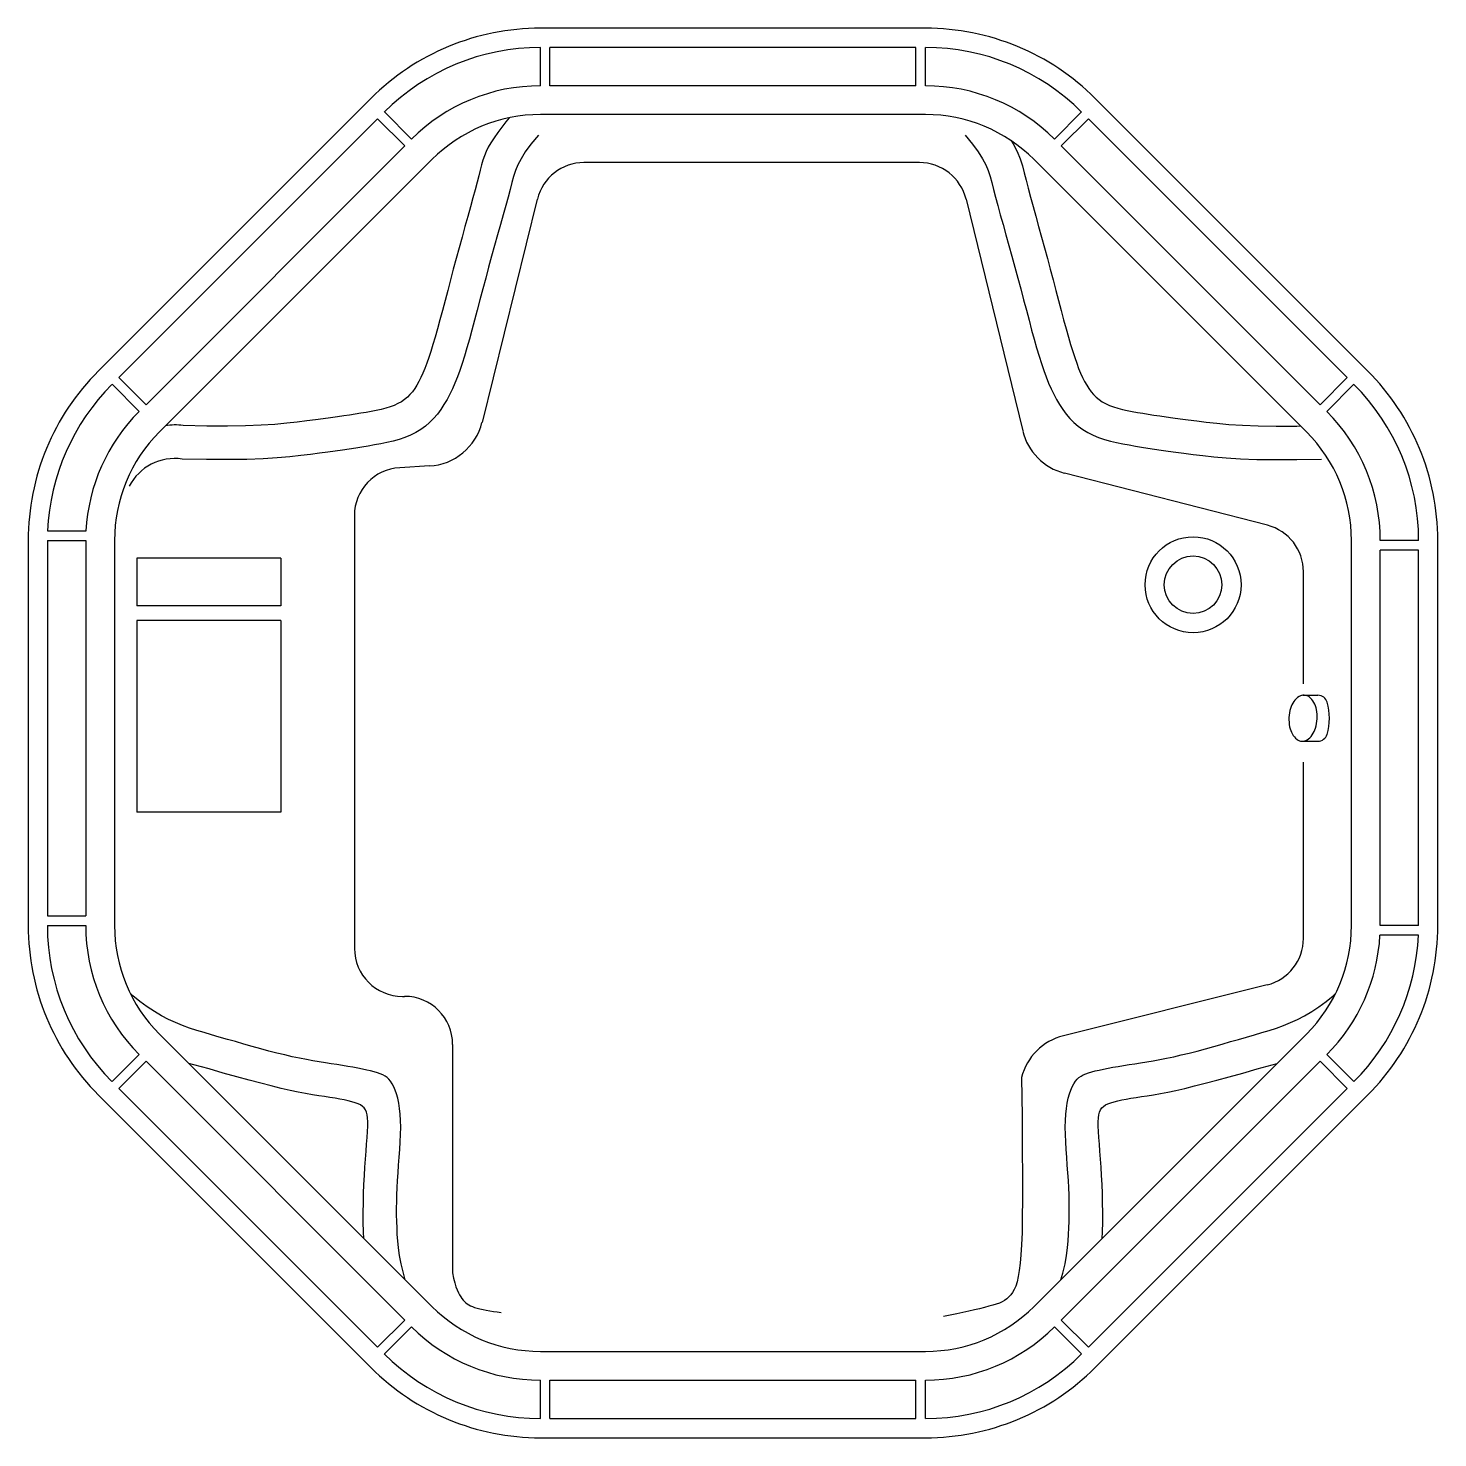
# Model space of a CAD drawing. Header units: millimetres. Extents: x -2996.03 to -2994.56, y 2922.25 to 2923.72.
import ezdxf

# ---------------------------------------------------------------- set-up
doc = ezdxf.new("R2010")
doc.units = ezdxf.units.MM
doc.header["$LTSCALE"] = 10
doc.layers.add('banheiro_louças', color=2, linetype='Continuous')

msp = doc.modelspace()

# ---------------------------------------------------------------- linework, layer by layer
at = {"layer": 'banheiro_louças', "color": 1}
for p, q in [((-2995.4932, 2923.6562), (-2995.4932, 2923.6962)), ((-2995.4832, 2923.6562), (-2995.4832, 2923.6962)), ((-2995.1018, 2923.6962), (-2995.4832, 2923.6962)), ((-2995.1018, 2923.6562), (-2995.1018, 2923.6962)), ((-2995.0918, 2923.6562), (-2995.0918, 2923.6962)), ((-2995.1018, 2923.6562), (-2995.4832, 2923.6562)), ((-2995.6629, 2923.6218), (-2995.9325, 2923.3521)), ((-2995.6629, 2923.6218), (-2995.6346, 2923.5935)), ((-2995.6558, 2923.6289), (-2995.6275, 2923.6006)), ((-2995.0918, 2923.6262), (-2995.4932, 2923.6262)), ((-2994.9292, 2923.6289), (-2994.9575, 2923.6006)), ((-2994.9221, 2923.6218), (-2994.9504, 2923.5935)), ((-2994.6524, 2923.3521), (-2994.9221, 2923.6218)), ((-2995.6346, 2923.5935), (-2995.9042, 2923.3238)), ((-2994.6807, 2923.3238), (-2994.9504, 2923.5935)), ((-2995.6063, 2923.5794), (-2995.8901, 2923.2956)), ((-2995.0982, 2923.5762), (-2995.4478, 2923.5762)), ((-2994.6949, 2923.2956), (-2994.9787, 2923.5794)), ((-2994.6949, 2923.2956), (-2994.9787, 2923.5794)), ((-2995.4964, 2923.5382), (-2995.554, 2923.3054)), ((-2995.0496, 2923.5381), (-2994.9906, 2923.2965)), ((-2995.9325, 2923.3521), (-2995.9042, 2923.3238)), ((-2994.6524, 2923.3521), (-2994.6807, 2923.3238)), ((-2995.9396, 2923.3451), (-2995.9113, 2923.3168)), ((-2994.6454, 2923.3451), (-2994.6737, 2923.3168)), ((-2995.6089, 2923.26), (-2995.6398, 2923.2582)), ((-2994.7356, 2923.1982), (-2994.9472, 2923.2526)), ((-2995.687, 2923.2083), (-2995.687, 2922.7573)), ((-2996.0068, 2923.1924), (-2995.9667, 2923.1924)), ((-2996.007, 2923.1824), (-2995.967, 2923.1824)), ((-2996.007, 2923.1824), (-2996.007, 2922.7911)), ((-2995.967, 2923.1824), (-2995.967, 2922.7911)), ((-2995.937, 2923.1824), (-2995.937, 2922.7811)), ((-2994.648, 2922.7811), (-2994.648, 2923.1824)), ((-2994.578, 2923.1824), (-2994.618, 2923.1824)), ((-2995.9137, 2923.1641), (-2995.9137, 2923.1141)), ((-2995.7637, 2923.1641), (-2995.9137, 2923.1641)), ((-2995.7637, 2923.1641), (-2995.7637, 2923.1141)), ((-2994.578, 2923.1724), (-2994.618, 2923.1724)), ((-2994.618, 2922.7811), (-2994.618, 2923.1724)), ((-2994.578, 2922.7811), (-2994.578, 2923.1724)), ((-2994.698, 2923.0331), (-2994.698, 2923.1498)), ((-2995.7637, 2923.1141), (-2995.9137, 2923.1141)), ((-2995.7637, 2923.0991), (-2995.9137, 2923.0991)), ((-2995.9137, 2923.0991), (-2995.9137, 2922.8991)), ((-2995.7637, 2923.0991), (-2995.7637, 2922.8991)), ((-2994.6985, 2923.0211), (-2994.6829, 2923.0211)), ((-2994.6986, 2922.9732), (-2994.683, 2922.9732)), ((-2994.698, 2922.7677), (-2994.698, 2922.9514)), ((-2995.7637, 2922.8991), (-2995.9137, 2922.8991)), ((-2996.007, 2922.7911), (-2995.967, 2922.7911)), ((-2996.007, 2922.7811), (-2995.967, 2922.7811)), ((-2994.578, 2922.7811), (-2994.618, 2922.7811)), ((-2994.5782, 2922.7711), (-2994.6183, 2922.7711)), ((-2994.7359, 2922.7192), (-2994.9481, 2922.6663)), ((-2995.637, 2922.7073), (-2995.6347, 2922.7073)), ((-2995.8901, 2922.6679), (-2995.6063, 2922.3841)), ((-2994.9787, 2922.3841), (-2994.6949, 2922.6679)), ((-2995.9396, 2922.6184), (-2995.9113, 2922.6467)), ((-2995.5847, 2922.6573), (-2995.5847, 2922.4518)), ((-2994.6737, 2922.6467), (-2994.6454, 2922.6184)), ((-2995.9325, 2922.6114), (-2995.9042, 2922.6396)), ((-2995.9042, 2922.6396), (-2995.6346, 2922.37)), ((-2994.9504, 2922.37), (-2994.6807, 2922.6396)), ((-2994.6807, 2922.6396), (-2994.6524, 2922.6114)), ((-2995.9325, 2922.6114), (-2995.6629, 2922.3417)), ((-2994.9221, 2922.3417), (-2994.6524, 2922.6114)), ((-2995.5847, 2922.4518), (-2995.5847, 2922.4191)), ((-2995.6629, 2922.3417), (-2995.6346, 2922.37)), ((-2994.9221, 2922.3417), (-2994.9504, 2922.37)), ((-2995.6558, 2922.3346), (-2995.6275, 2922.3629)), ((-2994.9292, 2922.3346), (-2994.9575, 2922.3629)), ((-2995.4932, 2922.3373), (-2995.0918, 2922.3373)), ((-2995.4932, 2922.2673), (-2995.4932, 2922.3073)), ((-2995.4832, 2922.2673), (-2995.4832, 2922.3073)), ((-2995.4832, 2922.3073), (-2995.1018, 2922.3073)), ((-2995.1018, 2922.2673), (-2995.1018, 2922.3073)), ((-2995.0918, 2922.2673), (-2995.0918, 2922.3073)), ((-2995.4832, 2922.2673), (-2995.1018, 2922.2673))]:
    msp.add_line(p, q, dxfattribs=at)
at = {"layer": 'banheiro_louças'}
msp.add_lwpolyline([(-2994.915, 2922.3205), (-2994.6312, 2922.6043, 0.198912), (-2994.558, 2922.7811), (-2994.558, 2923.1824, 0.198912), (-2994.6312, 2923.3592), (-2994.915, 2923.643, 0.198912), (-2995.0918, 2923.7162), (-2995.4932, 2923.7162, 0.198912), (-2995.6699, 2923.643), (-2995.9537, 2923.3592, 0.198912), (-2996.027, 2923.1824), (-2996.027, 2922.7811, 0.198912), (-2995.9537, 2922.6043), (-2995.6699, 2922.3205, 0.198912), (-2995.4932, 2922.2473), (-2995.0918, 2922.2473, 0.198912)], format="xyb", close=True, dxfattribs=at)
at = {"layer": 'banheiro_louças', "color": 1}
for points in [[(-2995.5257, 2923.6229), (-2995.5291, 2923.6187), (-2995.5335, 2923.613), (-2995.5377, 2923.6074), (-2995.5415, 2923.602), (-2995.5448, 2923.5969), (-2995.5475, 2923.5921), (-2995.5497, 2923.5876), (-2995.5515, 2923.5832), (-2995.5531, 2923.5786), (-2995.5545, 2923.5737), (-2995.5559, 2923.5684), (-2995.5574, 2923.5624), (-2995.5591, 2923.5556), (-2995.5611, 2923.5479), (-2995.5635, 2923.5393), (-2995.5661, 2923.5299), (-2995.5689, 2923.5199), (-2995.5718, 2923.5094), (-2995.5748, 2923.4986), (-2995.5779, 2923.4875), (-2995.581, 2923.4763), (-2995.584, 2923.465), (-2995.587, 2923.4539), (-2995.5898, 2923.4429), (-2995.5926, 2923.4323), (-2995.5953, 2923.422), (-2995.598, 2923.4122), (-2995.6005, 2923.4029), (-2995.6029, 2923.3944), (-2995.6052, 2923.3865), (-2995.6074, 2923.3794), (-2995.6095, 2923.3729), (-2995.6115, 2923.367), (-2995.6136, 2923.3617), (-2995.6156, 2923.3567), (-2995.6177, 2923.3523), (-2995.6198, 2923.3481), (-2995.6219, 2923.3443), (-2995.6241, 2923.3407), (-2995.6265, 2923.3374), (-2995.6291, 2923.3344), (-2995.6318, 2923.3317), (-2995.6348, 2923.3292), (-2995.6381, 2923.327), (-2995.6416, 2923.325), (-2995.6456, 2923.3232), (-2995.6498, 2923.3217), (-2995.6544, 2923.3203), (-2995.6592, 2923.319), (-2995.6642, 2923.3179), (-2995.6694, 2923.3169), (-2995.6749, 2923.3159), (-2995.6804, 2923.315), (-2995.6861, 2923.314), (-2995.692, 2923.3131), (-2995.6982, 2923.3121), (-2995.7048, 2923.3112), (-2995.7119, 2923.3101), (-2995.7195, 2923.3091), (-2995.7277, 2923.308), (-2995.7367, 2923.3069), (-2995.7466, 2923.3057), (-2995.7576, 2923.3045), (-2995.77, 2923.3034), (-2995.7842, 2923.3025), (-2995.8006, 2923.3019), (-2995.8193, 2923.3016), (-2995.8408, 2923.3016), (-2995.8654, 2923.3022)], [(-2995.4953, 2923.6049), (-2995.503, 2923.5954), (-2995.5089, 2923.5873), (-2995.5134, 2923.5802), (-2995.5168, 2923.5738), (-2995.5193, 2923.5678), (-2995.5213, 2923.5617), (-2995.523, 2923.5553), (-2995.5248, 2923.5482), (-2995.5269, 2923.5403), (-2995.5293, 2923.5314), (-2995.532, 2923.5219), (-2995.5348, 2923.5117), (-2995.5378, 2923.501), (-2995.5409, 2923.4899), (-2995.544, 2923.4786), (-2995.5472, 2923.4672), (-2995.5502, 2923.4558), (-2995.5532, 2923.4445), (-2995.5562, 2923.4333), (-2995.559, 2923.4224), (-2995.5618, 2923.4119), (-2995.5645, 2923.4017), (-2995.5672, 2923.3921), (-2995.5698, 2923.3831), (-2995.5723, 2923.3746), (-2995.5747, 2923.3668), (-2995.5772, 2923.3595), (-2995.5796, 2923.3528), (-2995.5822, 2923.3464), (-2995.5848, 2923.3404), (-2995.5876, 2923.3347), (-2995.5905, 2923.3292), (-2995.5937, 2923.324), (-2995.597, 2923.3189), (-2995.6006, 2923.3141), (-2995.6045, 2923.3096), (-2995.6087, 2923.3054), (-2995.6131, 2923.3015), (-2995.6179, 2923.298), (-2995.6231, 2923.2948), (-2995.6285, 2923.2921), (-2995.6343, 2923.2898), (-2995.6404, 2923.2877), (-2995.6467, 2923.286), (-2995.6531, 2923.2845), (-2995.6596, 2923.2832), (-2995.6661, 2923.2819), (-2995.6727, 2923.2808), (-2995.6792, 2923.2797), (-2995.6857, 2923.2787), (-2995.6925, 2923.2776), (-2995.6995, 2923.2766), (-2995.7069, 2923.2755), (-2995.7148, 2923.2744), (-2995.7234, 2923.2733), (-2995.7327, 2923.2721), (-2995.743, 2923.2709), (-2995.7544, 2923.2696), (-2995.7674, 2923.2685), (-2995.7822, 2923.2676), (-2995.7992, 2923.2669), (-2995.8187, 2923.2666), (-2995.8411, 2923.2666), (-2995.8665, 2923.2672)], [(-2995.0505, 2923.6049), (-2995.0428, 2923.5954), (-2995.0369, 2923.5873), (-2995.0324, 2923.5802), (-2995.0291, 2923.5738), (-2995.0265, 2923.5678), (-2995.0245, 2923.5617), (-2995.0228, 2923.5553), (-2995.021, 2923.5482), (-2995.0189, 2923.5403), (-2995.0165, 2923.5314), (-2995.0139, 2923.5219), (-2995.011, 2923.5117), (-2995.008, 2923.501), (-2995.0049, 2923.4899), (-2995.0018, 2923.4786), (-2994.9987, 2923.4672), (-2994.9956, 2923.4558), (-2994.9926, 2923.4445), (-2994.9897, 2923.4333), (-2994.9868, 2923.4224), (-2994.984, 2923.4119), (-2994.9813, 2923.4017), (-2994.9787, 2923.3921), (-2994.9761, 2923.3831), (-2994.9736, 2923.3746), (-2994.9711, 2923.3668), (-2994.9687, 2923.3595), (-2994.9662, 2923.3528), (-2994.9637, 2923.3464), (-2994.961, 2923.3404), (-2994.9583, 2923.3347), (-2994.9553, 2923.3292), (-2994.9522, 2923.324), (-2994.9488, 2923.3189), (-2994.9452, 2923.3141), (-2994.9413, 2923.3096), (-2994.9372, 2923.3054), (-2994.9327, 2923.3015), (-2994.9279, 2923.298), (-2994.9228, 2923.2948), (-2994.9173, 2923.2921), (-2994.9115, 2923.2898), (-2994.9054, 2923.2877), (-2994.8992, 2923.286), (-2994.8928, 2923.2845), (-2994.8863, 2923.2832), (-2994.8797, 2923.2819), (-2994.8732, 2923.2808), (-2994.8667, 2923.2797), (-2994.8601, 2923.2787), (-2994.8534, 2923.2776), (-2994.8464, 2923.2766), (-2994.839, 2923.2755), (-2994.831, 2923.2744), (-2994.8225, 2923.2733), (-2994.8131, 2923.2721), (-2994.8029, 2923.2709), (-2994.7914, 2923.2696), (-2994.7784, 2923.2685), (-2994.7636, 2923.2676), (-2994.7466, 2923.2669), (-2994.7271, 2923.2666), (-2994.7048, 2923.2666), (-2994.6793, 2923.2672)], [(-2995.0027, 2923.5991), (-2995.0006, 2923.5958), (-2994.9963, 2923.5876), (-2994.9932, 2923.5801), (-2994.9909, 2923.5729), (-2994.989, 2923.5656), (-2994.9871, 2923.5578), (-2994.9849, 2923.5494), (-2994.9825, 2923.5402), (-2994.9798, 2923.5304), (-2994.977, 2923.5202), (-2994.9741, 2923.5096), (-2994.971, 2923.4986), (-2994.9679, 2923.4875), (-2994.9649, 2923.4763), (-2994.9618, 2923.465), (-2994.9589, 2923.4539), (-2994.956, 2923.4429), (-2994.9532, 2923.4323), (-2994.9505, 2923.422), (-2994.9479, 2923.4122), (-2994.9454, 2923.4029), (-2994.943, 2923.3944), (-2994.9407, 2923.3865), (-2994.9385, 2923.3794), (-2994.9364, 2923.3729), (-2994.9343, 2923.367), (-2994.9323, 2923.3617), (-2994.9302, 2923.3567), (-2994.9282, 2923.3523), (-2994.9261, 2923.3481), (-2994.9239, 2923.3443), (-2994.9217, 2923.3407), (-2994.9193, 2923.3374), (-2994.9168, 2923.3344), (-2994.914, 2923.3317), (-2994.911, 2923.3292), (-2994.9078, 2923.327), (-2994.9042, 2923.325), (-2994.9003, 2923.3232), (-2994.896, 2923.3217), (-2994.8915, 2923.3203), (-2994.8867, 2923.319), (-2994.8816, 2923.3179), (-2994.8764, 2923.3169), (-2994.871, 2923.3159), (-2994.8654, 2923.315), (-2994.8597, 2923.314), (-2994.8538, 2923.3131), (-2994.8476, 2923.3121), (-2994.841, 2923.3112), (-2994.834, 2923.3101), (-2994.8264, 2923.3091), (-2994.8181, 2923.308), (-2994.8091, 2923.3069), (-2994.7993, 2923.3057), (-2994.7883, 2923.3045), (-2994.7758, 2923.3034), (-2994.7616, 2923.3025), (-2994.7453, 2923.3019), (-2994.7265, 2923.3016), (-2994.705, 2923.3016), (-2994.701, 2923.3017)], [(-2995.634, 2922.4118), (-2995.636, 2922.4187), (-2995.6384, 2922.4286), (-2995.6401, 2922.4374), (-2995.6412, 2922.4452), (-2995.6419, 2922.4524), (-2995.6423, 2922.4593), (-2995.6426, 2922.466), (-2995.6428, 2922.4728), (-2995.643, 2922.4796), (-2995.643, 2922.4865), (-2995.6429, 2922.4934), (-2995.6427, 2922.5006), (-2995.6424, 2922.5079), (-2995.642, 2922.5155), (-2995.6415, 2922.5234), (-2995.6409, 2922.5314), (-2995.6403, 2922.5396), (-2995.6397, 2922.5477), (-2995.6393, 2922.5557), (-2995.6389, 2922.5635), (-2995.6388, 2922.571), (-2995.6389, 2922.578), (-2995.6392, 2922.5846), (-2995.6399, 2922.5906), (-2995.6408, 2922.5961), (-2995.6418, 2922.6011), (-2995.6431, 2922.6056), (-2995.6445, 2922.6096), (-2995.646, 2922.6131), (-2995.6476, 2922.6162), (-2995.6493, 2922.6188), (-2995.6511, 2922.6209), (-2995.653, 2922.6228), (-2995.6551, 2922.6243), (-2995.6575, 2922.6256), (-2995.6601, 2922.6267), (-2995.6631, 2922.6277), (-2995.6664, 2922.6287), (-2995.6701, 2922.6296), (-2995.6742, 2922.6305), (-2995.6787, 2922.6315), (-2995.6834, 2922.6324), (-2995.6885, 2922.6334), (-2995.6938, 2922.6343), (-2995.6994, 2922.6352), (-2995.7052, 2922.6362), (-2995.7111, 2922.6371), (-2995.7173, 2922.6381), (-2995.7237, 2922.6391), (-2995.7303, 2922.6402), (-2995.7371, 2922.6415), (-2995.7443, 2922.6428), (-2995.7518, 2922.6444), (-2995.7596, 2922.6462), (-2995.7677, 2922.6482), (-2995.7761, 2922.6503), (-2995.7847, 2922.6527), (-2995.7934, 2922.6551), (-2995.8022, 2922.6576), (-2995.8109, 2922.6601), (-2995.8194, 2922.6625), (-2995.8278, 2922.6649), (-2995.8358, 2922.6672), (-2995.8437, 2922.6695), (-2995.8513, 2922.6718), (-2995.8588, 2922.6743), (-2995.8661, 2922.6769), (-2995.8735, 2922.6799), (-2995.8808, 2922.6833), (-2995.8881, 2922.6871), (-2995.8955, 2922.6915), (-2995.903, 2922.6964), (-2995.9105, 2922.7019), (-2995.9179, 2922.708), (-2995.9204, 2922.7102)], [(-2994.951, 2922.4118), (-2994.9489, 2922.4187), (-2994.9465, 2922.4286), (-2994.9449, 2922.4374), (-2994.9438, 2922.4452), (-2994.9431, 2922.4524), (-2994.9427, 2922.4593), (-2994.9424, 2922.466), (-2994.9421, 2922.4728), (-2994.942, 2922.4796), (-2994.942, 2922.4865), (-2994.9421, 2922.4934), (-2994.9423, 2922.5006), (-2994.9426, 2922.5079), (-2994.943, 2922.5155), (-2994.9435, 2922.5234), (-2994.9441, 2922.5314), (-2994.9447, 2922.5396), (-2994.9452, 2922.5477), (-2994.9457, 2922.5557), (-2994.9461, 2922.5635), (-2994.9462, 2922.571), (-2994.9461, 2922.578), (-2994.9457, 2922.5846), (-2994.9451, 2922.5906), (-2994.9442, 2922.5961), (-2994.9431, 2922.6011), (-2994.9419, 2922.6056), (-2994.9405, 2922.6096), (-2994.939, 2922.6131), (-2994.9373, 2922.6162), (-2994.9357, 2922.6188), (-2994.9339, 2922.6209), (-2994.932, 2922.6228), (-2994.9298, 2922.6243), (-2994.9275, 2922.6256), (-2994.9249, 2922.6267), (-2994.9219, 2922.6277), (-2994.9186, 2922.6287), (-2994.9149, 2922.6296), (-2994.9108, 2922.6305), (-2994.9063, 2922.6315), (-2994.9015, 2922.6324), (-2994.8965, 2922.6334), (-2994.8911, 2922.6343), (-2994.8856, 2922.6352), (-2994.8798, 2922.6362), (-2994.8738, 2922.6371), (-2994.8677, 2922.6381), (-2994.8613, 2922.6391), (-2994.8547, 2922.6402), (-2994.8478, 2922.6415), (-2994.8407, 2922.6428), (-2994.8332, 2922.6444), (-2994.8254, 2922.6462), (-2994.8172, 2922.6482), (-2994.8088, 2922.6503), (-2994.8002, 2922.6527), (-2994.7915, 2922.6551), (-2994.7828, 2922.6576), (-2994.7741, 2922.6601), (-2994.7656, 2922.6625), (-2994.7572, 2922.6649), (-2994.7491, 2922.6672), (-2994.7413, 2922.6695), (-2994.7337, 2922.6718), (-2994.7262, 2922.6743), (-2994.7188, 2922.6769), (-2994.7115, 2922.6799), (-2994.7042, 2922.6833), (-2994.6969, 2922.6871), (-2994.6894, 2922.6915), (-2994.682, 2922.6964), (-2994.6745, 2922.7019), (-2994.667, 2922.708), (-2994.6646, 2922.7102)], [(-2995.6773, 2922.4551), (-2995.6776, 2922.462), (-2995.6778, 2922.4721), (-2995.6778, 2922.4821), (-2995.6777, 2922.492), (-2995.6775, 2922.5017), (-2995.6771, 2922.5112), (-2995.6766, 2922.5205), (-2995.676, 2922.5294), (-2995.6755, 2922.5378), (-2995.6749, 2922.5459), (-2995.6743, 2922.5533), (-2995.6738, 2922.5602), (-2995.6734, 2922.5664), (-2995.6732, 2922.5719), (-2995.6732, 2922.5766), (-2995.6733, 2922.5806), (-2995.6737, 2922.5839), (-2995.6744, 2922.5867), (-2995.6754, 2922.5891), (-2995.6768, 2922.591), (-2995.6785, 2922.5926), (-2995.6806, 2922.5941), (-2995.6832, 2922.5953), (-2995.6862, 2922.5965), (-2995.6896, 2922.5975), (-2995.6934, 2922.5985), (-2995.6976, 2922.5994), (-2995.7022, 2922.6002), (-2995.7072, 2922.6011), (-2995.7125, 2922.6019), (-2995.7181, 2922.6028), (-2995.7242, 2922.6038), (-2995.7307, 2922.6048), (-2995.7379, 2922.6061), (-2995.7456, 2922.6076), (-2995.7541, 2922.6093), (-2995.7634, 2922.6114), (-2995.7736, 2922.6139), (-2995.7847, 2922.6167), (-2995.7967, 2922.62), (-2995.8097, 2922.6235), (-2995.8237, 2922.6274), (-2995.8385, 2922.6316), (-2995.8544, 2922.636), (-2995.8596, 2922.6375)], [(-2994.9077, 2922.4551), (-2994.9074, 2922.462), (-2994.9072, 2922.4721), (-2994.9071, 2922.4821), (-2994.9073, 2922.492), (-2994.9075, 2922.5017), (-2994.9079, 2922.5112), (-2994.9084, 2922.5205), (-2994.9089, 2922.5294), (-2994.9095, 2922.5378), (-2994.9101, 2922.5459), (-2994.9107, 2922.5533), (-2994.9111, 2922.5602), (-2994.9115, 2922.5664), (-2994.9118, 2922.5719), (-2994.9118, 2922.5766), (-2994.9117, 2922.5806), (-2994.9112, 2922.5839), (-2994.9106, 2922.5867), (-2994.9096, 2922.5891), (-2994.9082, 2922.591), (-2994.9065, 2922.5926), (-2994.9044, 2922.5941), (-2994.9018, 2922.5953), (-2994.8988, 2922.5965), (-2994.8954, 2922.5975), (-2994.8915, 2922.5985), (-2994.8873, 2922.5994), (-2994.8827, 2922.6002), (-2994.8778, 2922.6011), (-2994.8725, 2922.6019), (-2994.8668, 2922.6028), (-2994.8608, 2922.6038), (-2994.8542, 2922.6048), (-2994.8471, 2922.6061), (-2994.8394, 2922.6076), (-2994.8309, 2922.6093), (-2994.8216, 2922.6114), (-2994.8114, 2922.6139), (-2994.8003, 2922.6167), (-2994.7883, 2922.62), (-2994.7753, 2922.6235), (-2994.7613, 2922.6274), (-2994.7464, 2922.6316), (-2994.7306, 2922.636), (-2994.7253, 2922.6375)], [(-2994.9918, 2922.6228), (-2994.9913, 2922.582), (-2994.9911, 2922.5478), (-2994.9909, 2922.5193), (-2994.9909, 2922.4958), (-2994.991, 2922.4767), (-2994.9913, 2922.4611), (-2994.9918, 2922.4485), (-2994.9924, 2922.438), (-2994.9932, 2922.4291), (-2994.9941, 2922.4215), (-2994.9953, 2922.4152), (-2994.9965, 2922.4098), (-2994.9979, 2922.4054), (-2994.9995, 2922.4017), (-2995.0012, 2922.3987), (-2995.003, 2922.3961), (-2995.005, 2922.394), (-2995.0071, 2922.3921), (-2995.0094, 2922.3905), (-2995.012, 2922.389), (-2995.0149, 2922.3877), (-2995.0181, 2922.3866), (-2995.0217, 2922.3854), (-2995.0258, 2922.3843), (-2995.0304, 2922.3831), (-2995.0355, 2922.3818), (-2995.0409, 2922.3805), (-2995.0468, 2922.3792), (-2995.0529, 2922.3778), (-2995.0594, 2922.3764), (-2995.0661, 2922.375), (-2995.0731, 2922.3736)], [(-2995.5847, 2922.4191), (-2995.5836, 2922.4135), (-2995.5824, 2922.4087), (-2995.5812, 2922.4047), (-2995.5799, 2922.4013), (-2995.5787, 2922.3985), (-2995.5774, 2922.3961), (-2995.5761, 2922.394), (-2995.5749, 2922.3923), (-2995.5736, 2922.3907), (-2995.5723, 2922.3893), (-2995.5709, 2922.388), (-2995.5695, 2922.3869), (-2995.5678, 2922.3858), (-2995.566, 2922.3848), (-2995.564, 2922.384), (-2995.5617, 2922.3831), (-2995.5591, 2922.3823), (-2995.5562, 2922.3816), (-2995.553, 2922.3809), (-2995.5497, 2922.3802), (-2995.546, 2922.3795), (-2995.5422, 2922.3789), (-2995.5383, 2922.3784), (-2995.5341, 2922.3778)]]:
    msp.add_lwpolyline(points, dxfattribs=at)
msp.add_lwpolyline([(-2994.6972, 2923.0211, 0.149598), (-2994.7025, 2923.0198, 0.107067), (-2994.708, 2923.0146, 0.075488), (-2994.7114, 2923.0074, 0.062278), (-2994.7131, 2922.9979, 0.062278), (-2994.7124, 2922.9882, 0.075488), (-2994.7096, 2922.9807, 0.107067), (-2994.7047, 2922.975, 0.149598), (-2994.6996, 2922.9732, 0.149598), (-2994.6943, 2922.9745, 0.107067), (-2994.6888, 2922.9797, 0.075488), (-2994.6854, 2922.9869, 0.062278), (-2994.6837, 2922.9964, 0.062278), (-2994.6844, 2923.0061, 0.075488), (-2994.6872, 2923.0136, 0.107067), (-2994.6921, 2923.0193, 0.149598)], format="xyb", close=True, dxfattribs=at)
for radius in [0.05, 0.03]:
    msp.add_circle((-2994.813, 2923.1362), radius, dxfattribs=at)
for centre, radius, start, end in [((-2995.4932, 2923.4662), 0.23, 90, 135), ((-2995.0918, 2923.4662), 0.23, 45, 90), ((-2995.4932, 2923.4662), 0.19, 90, 135), ((-2995.0918, 2923.4662), 0.19, 45, 90), ((-2995.4932, 2923.4662), 0.16, 90, 135), ((-2995.0918, 2923.4662), 0.16, 45, 90), ((-2995.4478, 2923.5262), 0.05, 90, 166.0899), ((-2995.0982, 2923.5262), 0.05, 13.7311, 90), ((-2995.777, 2923.1824), 0.23, 135, 177.5081), ((-2994.808, 2923.1824), 0.23, 0, 45), ((-2995.777, 2923.1824), 0.19, 135, 176.983), ((-2994.808, 2923.1824), 0.19, 0, 45), ((-2995.777, 2923.1824), 0.16, 135, 180), ((-2995.777, 2923.1824), 0.16, 135, 180), ((-2995.8732, 2923.2496), 0.0532, 81.6077, 101.746), ((-2995.6123, 2923.3199), 0.06, 273.2683, 346.0899), ((-2994.9323, 2923.3107), 0.06, 193.7311, 255.5913), ((-2994.808, 2923.1824), 0.16, 0, 45), ((-2995.8743, 2923.2146), 0.0532, 81.6077, 152.8941), ((-2995.637, 2923.2083), 0.05, 93.2683, 180), ((-2994.748, 2923.1498), 0.05, 0, 75.5913), ((-2994.6829, 2923.0111), 0.01, 15.94, 90), ((-2994.7314, 2922.9972), 0.0604, 343.7861, 15.94), ((-2994.683, 2922.9832), 0.01, 270, 343.7861), ((-2995.777, 2922.7811), 0.23, 180, 225), ((-2995.777, 2922.7811), 0.19, 180, 225), ((-2995.777, 2922.7811), 0.16, 180, 225), ((-2994.808, 2922.7811), 0.16, 315, 0), ((-2994.748, 2922.7677), 0.05, 283.9936, 0), ((-2994.808, 2922.7811), 0.19, 315, 356.983), ((-2994.808, 2922.7811), 0.23, 315, 357.5081), ((-2995.637, 2922.7573), 0.05, 180, 270), ((-2995.6347, 2922.6573), 0.05, 0, 90), ((-2994.9336, 2922.6081), 0.06, 103.9936, 165.8538), ((-2995.4932, 2922.4973), 0.16, 225, 270), ((-2995.0918, 2922.4973), 0.16, 270, 315), ((-2995.4932, 2922.4973), 0.19, 225, 270), ((-2995.0918, 2922.4973), 0.19, 270, 315), ((-2995.4932, 2922.4973), 0.23, 225, 270), ((-2995.0918, 2922.4973), 0.23, 270, 315)]:
    msp.add_arc(centre, radius, start, end, dxfattribs=at)

doc.saveas('drawing.dxf')
